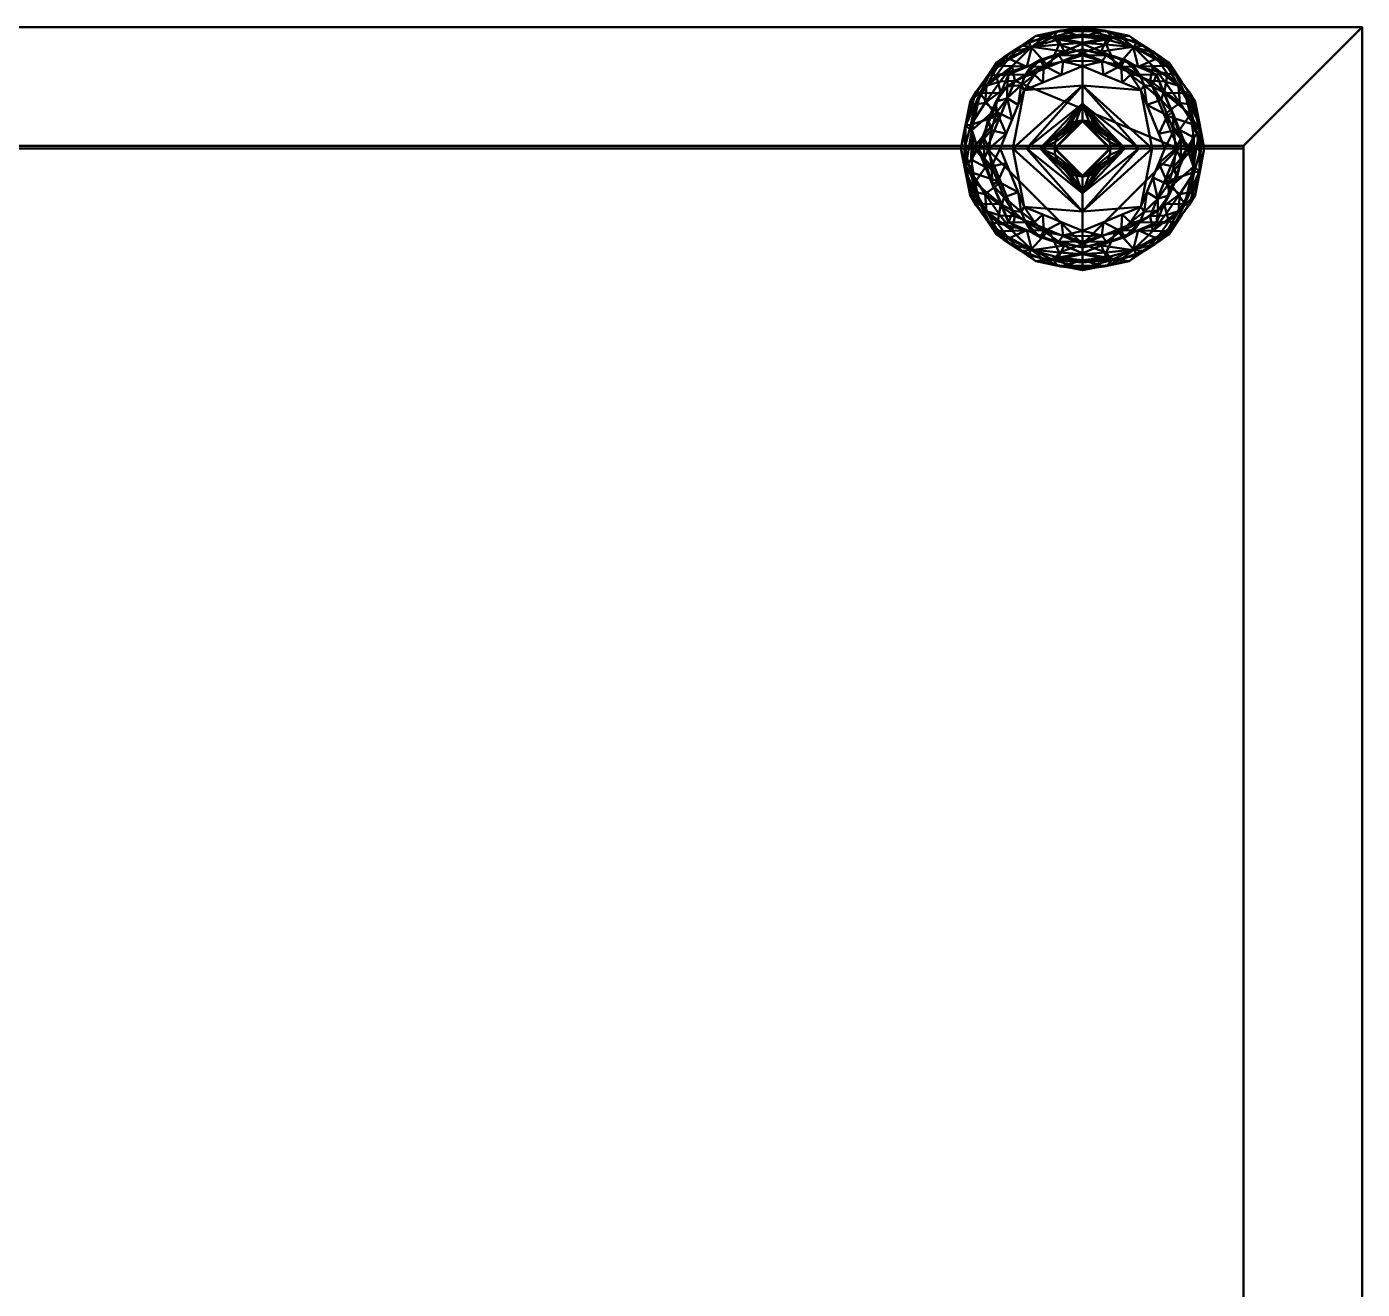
# Model space of a CAD drawing. Header units: millimetres. Extents: x -450 to 450, y -232 to 213.
# Drawn here: x 225.2 to 450, y 0 to 212.6 of the extents above; entities that cross this region are included whole.
import ezdxf

# ---------------------------------------------------------------- set-up
doc = ezdxf.new("R2010")
doc.units = ezdxf.units.MM
doc.layers.add('I-FURN', color=7, linetype='Continuous', lineweight=50)

msp = doc.modelspace()

# ---------------------------------------------------------------- meshes
at = {"layer": 'I-FURN', "color": 250, "true_color": 0x1d1d1d}
mesh = msp.add_polyface(dxfattribs=at)
corners = [(450, 212.5, 40), (-450, 212.5, 40), (-450, -197.5, 40), (450, -197.5, 40)]
mesh.append_faces([[corners[k] for k in face] for face in [(2, 3, 0, 1)]], dxfattribs={"color": 250})
mesh = msp.add_polyface(dxfattribs=at)
corners = [(450, 212.5, 20), (450, -197.5, 20), (-450, -197.5, 20), (-450, 212.5, 20)]
mesh.append_faces([[corners[k] for k in face] for face in [(2, 3, 0, 1)]], dxfattribs={"color": 250})
mesh = msp.add_polyface(dxfattribs=at)
corners = [(-450, 212.5, 40), (450, 212.5, 40), (450, 212.5, 20), (-450, 212.5, 20)]
mesh.append_faces([[corners[k] for k in face] for face in [(0, 1, 2, 3)]], dxfattribs={"color": 250})
at = {"layer": 'I-FURN', "color": 17, "true_color": 0x674734}
mesh = msp.add_polyface(dxfattribs=at)
corners = [(450, 212.5, 2005), (-450, 212.5, 2005), (-450, -212.5, 2005), (450, -212.5, 2005)]
mesh.append_faces([[corners[k] for k in face] for face in [(2, 3, 0, 1)]], dxfattribs={"color": 17})
mesh = msp.add_polyface(dxfattribs=at)
corners = [(450, 212.5, 1980), (450, -212.5, 1980), (-450, -212.5, 1980), (-450, 212.5, 1980)]
mesh.append_faces([[corners[k] for k in face] for face in [(2, 3, 0, 1)]], dxfattribs={"color": 17})
mesh = msp.add_polyface(dxfattribs=at)
corners = [(-450, 212.5, 2005), (450, 212.5, 2005), (450, 212.5, 1980), (-450, 212.5, 1980)]
mesh.append_faces([[corners[k] for k in face] for face in [(0, 1, 2, 3)]], dxfattribs={"color": 17})
at = {"layer": 'I-FURN', "color": 250, "true_color": 0x1d1d1d}
mesh = msp.add_polyface(dxfattribs=at)
corners = [(450, 212.5, 1980), (0, 212.5, 1980), (0, 192.5, 1980), (430, 192.5, 1980), (430, -197.5, 1980), (450, -197.5, 1980)]
mesh.append_faces([[corners[k] for k in face] for face in [(1, 2, 3, 0)]], dxfattribs={"vtx2": -1, "color": 250})
mesh.append_faces([[corners[k] for k in face] for face in [(3, 4, 5, 0)]], dxfattribs={"vtx3": -1, "color": 250})
mesh = msp.add_polyface(dxfattribs=at)
corners = [(450, 212.5, 40), (450, -197.5, 40), (430, -197.5, 40), (430, 192.5, 40), (0, 192.5, 40), (0, 212.5, 40)]
mesh.append_faces([[corners[k] for k in face] for face in [(1, 2, 3, 0)]], dxfattribs={"vtx2": -1, "color": 250})
mesh.append_faces([[corners[k] for k in face] for face in [(3, 4, 5, 0)]], dxfattribs={"vtx3": -1, "color": 250})
mesh = msp.add_polyface(dxfattribs=at)
corners = [(0, 212.5, 1980), (450, 212.5, 1980), (450, 212.5, 40), (0, 212.5, 40)]
mesh.append_faces([[corners[k] for k in face] for face in [(3, 0, 1, 2)]], dxfattribs={"color": 250})
at = {"layer": 'I-FURN', "color": 250, "true_color": 0x191919}
mesh = msp.add_polyface(dxfattribs=at)
corners = [(402.91, 209.7, 8.53), (402.91, 210.87, 7.88), (402.91, 211.79, 6.92), (402.91, 212.38, 5.72), (402.91, 212.58, 4.4), (395.06, 211.02, 4.4), (388.41, 206.58, 4.4), (383.97, 199.93, 4.4), (382.41, 192.08, 4.4), (383.97, 184.24, 4.4), (388.41, 177.58, 4.4), (395.06, 173.14, 4.4), (402.91, 171.58, 4.4), (402.91, 171.78, 5.72), (402.91, 172.37, 6.92), (402.91, 173.29, 7.88), (402.91, 174.46, 8.53), (390.45, 179.62, 8.53), (385.29, 192.08, 8.53), (390.45, 204.54, 8.53), (396.68, 207.12, 8.53), (396.68, 177.04, 8.53), (396.52, 210.85, 6.74), (396.52, 173.31, 6.74), (398.62, 211.73, 4.4), (398.62, 172.43, 4.4), (399.26, 211.93, 6.03), (399.26, 172.23, 6.03), (390.43, 207.22, 7.04), (390.43, 176.94, 7.04), (398.87, 210.43, 7.88), (394.39, 209.22, 7.59), (398.87, 173.73, 7.88), (394.39, 174.94, 7.59), (385.68, 201.4, 7.08), (385.68, 182.76, 7.08), (392.69, 209.34, 6.33), (392.69, 174.83, 6.33), (389.63, 207.42, 5.75), (386.19, 203.25, 4.4), (387.26, 204.57, 6.39), (391.74, 208.8, 4.4), (388.38, 204.35, 7.69), (389.63, 176.74, 5.75), (386.19, 180.91, 4.4), (387.26, 179.59, 6.39), (391.74, 175.36, 4.4), (388.62, 179.52, 7.69), (393.56, 178.33, 8.53), (385.03, 201.69, 5.72), (383.21, 195.92, 6.29), (383.28, 189.17, 6.71), (385.03, 182.47, 5.72), (383.19, 188.16, 4.4), (383.94, 185.6, 6.35), (387.87, 198.31, 8.53), (389.16, 201.43, 8.53), (387.87, 185.85, 8.53), (384.76, 186.34, 7.68), (389.16, 182.73, 8.53), (384.16, 190.25, 7.84), (384.25, 195.17, 7.78), (386.58, 188.96, 8.53), (399.79, 208.41, 8.53), (399.79, 175.75, 8.53), (393.56, 205.83, 8.53), (383.19, 196, 4.4), (386.58, 195.2, 8.53)]
mesh.append_faces([[corners[k] for k in face] for face in [(15, 27, 14), (3, 26, 2), (2, 26, 1), (1, 30, 0), (5, 26, 24), (17, 47, 48), (9, 54, 53), (41, 36, 5), (10, 45, 44), (44, 52, 9), (56, 34, 55)]], dxfattribs={"vtx0": -1, "vtx1": -1, "color": 250})
mesh.append_faces([[corners[k] for k in face] for face in [(22, 26, 5), (33, 23, 32), (22, 30, 1), (42, 28, 40), (3, 24, 26), (36, 38, 28), (25, 13, 27), (28, 31, 36), (22, 1, 26), (28, 38, 40), (31, 30, 22), (50, 34, 49), (11, 27, 23), (47, 45, 29), (42, 65, 28), (23, 33, 37), (43, 29, 45), (15, 23, 27), (22, 36, 31), (43, 46, 37), (32, 23, 15), (31, 63, 30), (35, 45, 47), (33, 29, 37), (33, 32, 64), (29, 48, 47), (7, 50, 49), (61, 50, 51), (51, 50, 8), (22, 5, 36), (36, 41, 38), (43, 37, 29), (11, 23, 37), (58, 51, 54), (34, 42, 40), (6, 40, 38), (34, 40, 49), (44, 45, 52), (52, 45, 35), (43, 45, 10), (33, 48, 29), (58, 60, 51), (39, 49, 40), (54, 9, 52), (61, 51, 60), (35, 58, 54), (34, 56, 42), (54, 52, 35), (53, 54, 51), (61, 34, 50), (35, 47, 59), (58, 62, 60), (58, 35, 59), (60, 18, 61), (34, 61, 55), (65, 31, 28)]], dxfattribs={"vtx0": -1, "vtx1": -1, "vtx2": -1, "color": 250})
mesh.append_faces([[corners[k] for k in face] for face in [(40, 6, 39), (27, 13, 14), (32, 15, 16), (32, 16, 64), (49, 39, 7), (43, 10, 46), (51, 8, 53), (47, 17, 59)]], dxfattribs={"vtx0": -1, "vtx2": -1, "color": 250})
mesh.append_faces([[corners[k] for k in face] for face in [(31, 65, 20, 63), (33, 64, 21, 48), (58, 59, 57, 62), (50, 7, 66, 8), (61, 18, 67, 55)]], dxfattribs={"vtx0": -1, "vtx3": -1, "color": 250})
mesh.append_faces([[corners[k] for k in face] for face in [(11, 25, 27), (41, 6, 38), (19, 65, 42), (46, 11, 37), (56, 19, 42), (62, 18, 60), (63, 0, 30)]], dxfattribs={"vtx1": -1, "vtx2": -1, "color": 250})
mesh.append_faces([[corners[k] for k in face] for face in [(3, 4, 24), (25, 12, 13)]], dxfattribs={"vtx2": -1, "color": 250})
mesh = msp.add_polyface(dxfattribs=at)
corners = [(402.91, 212.58, 4.4), (402.91, 212.25, 2.72), (402.91, 211.29, 1.29), (402.91, 209.86, 0.33), (402.91, 208.18), (391.53, 203.46), (386.81, 192.08), (391.53, 180.7), (402.91, 175.98), (402.91, 174.3, 0.33), (402.91, 172.87, 1.29), (402.91, 171.92, 2.72), (402.91, 171.58, 4.4), (395.06, 173.14, 4.4), (388.41, 177.58, 4.4), (383.97, 184.24, 4.4), (382.41, 192.08, 4.4), (383.97, 199.93, 4.4), (388.41, 206.58, 4.4), (395.06, 211.02, 4.4), (394.27, 209.11, 1.18), (394.27, 175.05, 1.18), (398.62, 211.73, 4.4), (398.62, 172.43, 4.4), (398.1, 210.87, 1.49), (398.1, 173.29, 1.49), (384.12, 196.08, 1.29), (384.12, 188.08, 1.29), (386.74, 202.63, 1.39), (386.74, 181.53, 1.39), (398.96, 209.57, 0.4), (397.22, 205.82), (398.96, 174.59, 0.4), (397.22, 178.34), (391.06, 205.93, 0.55), (388.67, 205.98, 2.18), (391.74, 208.8, 4.4), (393.79, 210.08, 2.74), (386.19, 203.25, 4.4), (390.76, 208.21, 2.79), (391.06, 178.23, 0.55), (388.67, 178.18, 2.18), (391.74, 175.36, 4.4), (393.79, 174.08, 2.74), (386.19, 180.91, 4.4), (390.76, 175.95, 2.79), (389.17, 197.77), (389.17, 186.39), (383.19, 196, 4.4), (383.19, 188.16, 4.4), (383.02, 192.08, 2.16), (384.63, 192.31, 0.58), (389.04, 203.38, 0.38), (386.52, 199.76, 0.48), (384.82, 199.47, 1.66), (389.04, 180.78, 0.38), (386.52, 184.41, 0.48), (384.82, 184.7, 1.66)]
mesh.append_faces([[corners[k] for k in face] for face in [(4, 30, 3), (17, 54, 48), (22, 24, 19), (13, 25, 23), (48, 50, 16), (33, 40, 7), (19, 37, 36), (38, 28, 17), (14, 45, 42), (6, 51, 46), (16, 50, 49), (49, 57, 15)]], dxfattribs={"vtx0": -1, "vtx1": -1, "color": 250})
mesh.append_faces([[corners[k] for k in face] for face in [(28, 34, 52), (30, 24, 3), (35, 34, 28), (41, 44, 29), (25, 21, 32), (24, 22, 1), (31, 20, 30), (45, 21, 43), (51, 47, 27), (52, 53, 28), (20, 24, 30), (57, 49, 27), (28, 38, 35), (21, 33, 32), (45, 43, 42), (23, 25, 11), (41, 29, 40), (51, 50, 26), (9, 25, 32), (51, 27, 50), (24, 20, 37), (7, 55, 56), (35, 20, 34), (28, 53, 54), (29, 55, 40), (20, 31, 34), (20, 39, 37), (36, 37, 39), (24, 37, 19), (39, 20, 35), (18, 39, 35), (33, 21, 40), (21, 41, 40), (43, 25, 13), (41, 45, 14), (25, 43, 21), (21, 45, 41), (5, 53, 52), (50, 48, 26), (27, 56, 57), (49, 50, 27), (46, 51, 26), (34, 5, 52), (46, 26, 53), (54, 53, 26), (48, 54, 26), (17, 28, 54), (55, 29, 56), (7, 40, 55), (57, 56, 29), (27, 47, 56), (29, 15, 57)]], dxfattribs={"vtx0": -1, "vtx1": -1, "vtx2": -1, "color": 250})
mesh.append_faces([[corners[k] for k in face] for face in [(24, 1, 2), (24, 2, 3), (25, 9, 10), (56, 47, 7), (32, 8, 9), (25, 10, 11), (30, 4, 31), (34, 31, 5), (43, 13, 42), (41, 14, 44), (51, 6, 47), (53, 5, 46)]], dxfattribs={"vtx0": -1, "vtx2": -1, "color": 250})
mesh.append_faces([[corners[k] for k in face] for face in [(0, 1, 22)]], dxfattribs={"vtx1": -1, "color": 250})
mesh.append_faces([[corners[k] for k in face] for face in [(18, 36, 39), (33, 8, 32), (38, 18, 35), (44, 15, 29)]], dxfattribs={"vtx1": -1, "vtx2": -1, "color": 250})
mesh.append_faces([[corners[k] for k in face] for face in [(11, 12, 23)]], dxfattribs={"vtx2": -1, "color": 250})
mesh = msp.add_polyface(dxfattribs=at)
corners = [(402.91, 175.98), (414.29, 180.7), (419.01, 192.08), (414.29, 203.46), (402.91, 208.18), (402.91, 209.86, 0.33), (402.91, 211.29, 1.29), (402.91, 212.25, 2.72), (402.91, 212.58, 4.4), (410.75, 211.02, 4.4), (417.41, 206.58, 4.4), (421.85, 199.93, 4.4), (423.41, 192.08, 4.4), (421.85, 184.24, 4.4), (417.41, 177.58, 4.4), (410.75, 173.14, 4.4), (402.91, 171.58, 4.4), (402.91, 171.92, 2.72), (402.91, 172.87, 1.29), (402.91, 174.3, 0.33), (411.55, 175.05, 1.18), (411.55, 209.11, 1.18), (407.2, 172.43, 4.4), (407.2, 211.73, 4.4), (407.72, 173.29, 1.49), (407.72, 210.87, 1.49), (421.7, 188.08, 1.29), (421.7, 196.08, 1.29), (419.08, 181.53, 1.39), (419.08, 202.63, 1.39), (406.86, 174.59, 0.4), (408.6, 178.34), (406.86, 209.57, 0.4), (408.6, 205.82), (414.76, 178.23, 0.55), (417.15, 178.18, 2.18), (414.08, 175.36, 4.4), (412.03, 174.08, 2.74), (419.63, 180.91, 4.4), (415.06, 175.95, 2.79), (414.76, 205.93, 0.55), (417.15, 205.98, 2.18), (414.08, 208.8, 4.4), (412.03, 210.08, 2.74), (419.63, 203.25, 4.4), (415.06, 208.21, 2.79), (416.65, 186.39), (416.65, 197.77), (422.63, 188.16, 4.4), (422.63, 196, 4.4), (422.8, 192.08, 2.16), (421.19, 191.86, 0.58), (416.78, 180.78, 0.38), (419.3, 184.41, 0.48), (421, 184.7, 1.66), (416.78, 203.38, 0.38), (419.3, 199.76, 0.48), (421, 199.47, 1.66)]
mesh.append_faces([[corners[k] for k in face] for face in [(22, 24, 15), (48, 50, 12), (0, 30, 19), (3, 56, 47), (33, 40, 3), (15, 37, 36), (38, 28, 13), (10, 45, 42), (2, 51, 46), (12, 50, 49), (49, 57, 11)]], dxfattribs={"vtx0": -1, "vtx1": -1, "color": 250})
mesh.append_faces([[corners[k] for k in face] for face in [(41, 44, 29), (25, 21, 32), (45, 43, 42), (19, 30, 24), (35, 34, 28), (50, 51, 27), (24, 22, 17), (20, 24, 30), (41, 29, 40), (24, 20, 37), (51, 47, 27), (52, 34, 1), (21, 33, 32), (25, 7, 23), (55, 56, 3), (27, 49, 50), (28, 38, 35), (31, 20, 30), (57, 49, 27), (32, 5, 25), (45, 21, 43), (52, 53, 28), (35, 20, 34), (54, 28, 53), (29, 55, 40), (20, 31, 34), (20, 39, 37), (36, 37, 39), (24, 37, 15), (39, 20, 35), (14, 39, 35), (33, 21, 40), (21, 41, 40), (43, 25, 9), (41, 45, 10), (25, 43, 21), (21, 45, 41), (1, 53, 52), (50, 48, 26), (27, 56, 57), (51, 50, 26), (46, 51, 26), (28, 34, 52), (46, 26, 53), (54, 53, 26), (48, 54, 26), (13, 28, 54), (55, 29, 56), (3, 40, 55), (57, 56, 29), (27, 47, 56), (29, 11, 57)]], dxfattribs={"vtx0": -1, "vtx1": -1, "vtx2": -1, "color": 250})
mesh.append_faces([[corners[k] for k in face] for face in [(24, 17, 18), (25, 6, 7), (54, 48, 13), (24, 18, 19), (25, 23, 9), (30, 0, 31), (34, 31, 1), (43, 9, 42), (41, 10, 44), (51, 2, 47), (53, 1, 46)]], dxfattribs={"vtx0": -1, "vtx2": -1, "color": 250})
mesh.append_faces([[corners[k] for k in face] for face in [(5, 6, 25), (4, 5, 32), (14, 36, 39), (33, 4, 32), (38, 14, 35), (44, 11, 29)]], dxfattribs={"vtx1": -1, "vtx2": -1, "color": 250})
mesh.append_faces([[corners[k] for k in face] for face in [(7, 8, 23), (22, 16, 17)]], dxfattribs={"vtx2": -1, "color": 250})
mesh = msp.add_polyface(dxfattribs=at)
corners = [(402.91, 171.58, 4.4), (410.75, 173.14, 4.4), (417.41, 177.58, 4.4), (421.85, 184.24, 4.4), (423.41, 192.08, 4.4), (421.85, 199.93, 4.4), (417.41, 206.58, 4.4), (410.75, 211.02, 4.4), (402.91, 212.58, 4.4), (402.91, 212.38, 5.72), (402.91, 211.79, 6.92), (402.91, 210.87, 7.88), (402.91, 209.7, 8.53), (415.37, 204.54, 8.53), (420.53, 192.08, 8.53), (415.37, 179.62, 8.53), (402.91, 174.46, 8.53), (402.91, 173.29, 7.88), (402.91, 172.37, 6.92), (402.91, 171.78, 5.72), (409.14, 177.04, 8.53), (409.14, 207.12, 8.53), (409.3, 173.31, 6.74), (409.3, 210.85, 6.74), (407.2, 172.43, 4.4), (407.2, 211.73, 4.4), (406.56, 172.23, 6.03), (406.56, 211.93, 6.03), (415.39, 176.94, 7.04), (415.39, 207.22, 7.04), (406.95, 173.73, 7.88), (411.42, 174.94, 7.59), (406.95, 210.43, 7.88), (411.42, 209.22, 7.59), (420.14, 182.76, 7.08), (420.14, 201.4, 7.08), (413.13, 174.83, 6.33), (413.13, 209.34, 6.33), (416.18, 176.74, 5.75), (419.63, 180.91, 4.4), (418.56, 179.59, 6.39), (414.08, 175.36, 4.4), (417.44, 179.81, 7.69), (416.18, 207.42, 5.75), (419.63, 203.25, 4.4), (418.56, 204.57, 6.39), (414.08, 208.8, 4.4), (417.2, 204.64, 7.69), (412.26, 205.83, 8.53), (420.79, 182.47, 5.72), (422.61, 188.24, 6.29), (422.54, 194.99, 6.71), (420.79, 201.69, 5.72), (422.63, 196, 4.4), (421.87, 198.56, 6.35), (417.95, 185.85, 8.53), (416.66, 182.73, 8.53), (417.95, 198.31, 8.53), (421.06, 197.82, 7.68), (416.66, 201.43, 8.53), (421.66, 193.91, 7.84), (421.57, 188.99, 7.78), (419.24, 195.2, 8.53), (406.03, 175.75, 8.53), (406.03, 208.41, 8.53), (412.26, 178.33, 8.53), (422.63, 188.16, 4.4), (419.24, 188.96, 8.53)]
mesh.append_faces([[corners[k] for k in face] for face in [(17, 30, 16), (11, 27, 10), (1, 26, 24), (19, 26, 18), (5, 54, 53), (41, 36, 1), (6, 45, 44), (44, 52, 5), (56, 34, 55)]], dxfattribs={"vtx0": -1, "vtx1": -1, "color": 250})
mesh.append_faces([[corners[k] for k in face] for face in [(7, 27, 23), (22, 26, 1), (19, 24, 26), (31, 30, 22), (28, 31, 36), (28, 40, 42), (28, 38, 40), (50, 34, 49), (25, 9, 27), (29, 45, 43), (37, 23, 33), (22, 30, 17), (33, 23, 32), (29, 47, 45), (36, 38, 28), (22, 17, 26), (27, 11, 23), (11, 32, 23), (31, 63, 30), (22, 36, 31), (43, 46, 37), (42, 65, 28), (35, 45, 47), (33, 29, 37), (33, 32, 64), (29, 48, 47), (3, 50, 49), (61, 50, 51), (51, 50, 4), (22, 1, 36), (36, 41, 38), (43, 37, 29), (7, 23, 37), (58, 51, 54), (34, 42, 40), (2, 40, 38), (34, 40, 49), (44, 45, 52), (52, 45, 35), (43, 45, 6), (33, 48, 29), (58, 60, 51), (39, 49, 40), (54, 5, 52), (61, 51, 60), (35, 58, 54), (34, 56, 42), (54, 52, 35), (53, 54, 51), (61, 34, 50), (35, 47, 59), (58, 62, 60), (58, 35, 59), (60, 14, 61), (34, 61, 55), (65, 31, 28)]], dxfattribs={"vtx0": -1, "vtx1": -1, "vtx2": -1, "color": 250})
mesh.append_faces([[corners[k] for k in face] for face in [(32, 11, 12), (27, 9, 10), (47, 48, 13), (27, 7, 25), (32, 12, 64), (49, 39, 3), (43, 6, 46), (51, 4, 53), (47, 13, 59)]], dxfattribs={"vtx0": -1, "vtx2": -1, "color": 250})
mesh.append_faces([[corners[k] for k in face] for face in [(31, 65, 20, 63), (33, 64, 21, 48), (58, 59, 57, 62), (50, 3, 66, 4), (61, 14, 67, 55)]], dxfattribs={"vtx0": -1, "vtx3": -1, "color": 250})
mesh.append_faces([[corners[k] for k in face] for face in [(2, 39, 40), (17, 18, 26), (41, 2, 38), (15, 65, 42), (46, 7, 37), (56, 15, 42), (62, 14, 60), (63, 16, 30)]], dxfattribs={"vtx1": -1, "vtx2": -1, "color": 250})
mesh.append_faces([[corners[k] for k in face] for face in [(19, 0, 24), (25, 8, 9)]], dxfattribs={"vtx2": -1, "color": 250})
at = {"layer": 'I-FURN', "color": 250, "true_color": 0x1d1d1d}
mesh = msp.add_polyface(dxfattribs=at)
corners = [(450, 212.5, 40), (450, -197.5, 40), (450, -197.5, 20), (450, 212.5, 20)]
mesh.append_faces([[corners[k] for k in face] for face in [(0, 1, 2, 3)]], dxfattribs={"color": 250})
mesh = msp.add_polyface(dxfattribs=at)
corners = [(450, 212.5, 1980), (450, -197.5, 1980), (450, -197.5, 40), (450, 212.5, 40)]
mesh.append_faces([[corners[k] for k in face] for face in [(3, 0, 1, 2)]], dxfattribs={"color": 250})
at = {"layer": 'I-FURN', "color": 17, "true_color": 0x674734}
mesh = msp.add_polyface(dxfattribs=at)
corners = [(450, 212.5, 2005), (450, -212.5, 2005), (450, -212.5, 1980), (450, 212.5, 1980)]
mesh.append_faces([[corners[k] for k in face] for face in [(0, 1, 2, 3)]], dxfattribs={"color": 17})
at = {"layer": 'I-FURN', "color": 250, "true_color": 0x191919}
mesh = msp.add_polyface(dxfattribs=at)
corners = [(389.05, 192.08, 10.38), (393.11, 201.88, 10.38), (402.91, 205.94, 10.38), (402.91, 206.85, 9.85), (402.91, 207.78, 9.36), (402.91, 208.73, 8.92), (402.91, 209.7, 8.53), (390.45, 204.54, 8.53), (385.29, 192.08, 8.53), (390.45, 179.62, 8.53), (402.91, 174.46, 8.53), (402.91, 175.43, 8.92), (402.91, 176.38, 9.36), (402.91, 177.31, 9.85), (402.91, 178.22, 10.38), (393.11, 182.28, 10.38), (399.39, 204.49, 10.38), (399.39, 179.67, 10.38), (398.43, 207.85, 8.53), (398.43, 176.31, 8.53), (398.92, 207.75, 9.13), (398.92, 176.41, 9.13), (394.44, 206.2, 8.53), (393.29, 204.48, 9.36), (391.08, 196.98, 10.38), (387.87, 198.31, 8.53), (394.44, 177.96, 8.53), (393.29, 179.68, 9.36), (391.08, 187.18, 10.38), (387.87, 185.85, 8.53), (387.52, 195.14, 9.36), (387.56, 189.03, 9.38), (389.7, 183.9, 9.44), (390.22, 200.56, 9.58), (399.64, 206.7, 9.73), (396.25, 203.18, 10.38), (396.42, 206.07, 9.49), (395.77, 207.03, 8.95), (394.81, 204.47, 9.83), (392.56, 202.74, 9.8), (399.64, 177.46, 9.73), (396.25, 180.98, 10.38), (396.42, 178.09, 9.49), (395.77, 177.13, 8.95), (394.81, 179.69, 9.83), (392.56, 181.42, 9.8), (391.18, 181.57, 9.33), (389.16, 182.73, 8.53), (389.3, 182.66, 8.96), (387.75, 185.97, 9.05), (386.58, 188.96, 8.53), (386.37, 190.45, 8.93), (386.34, 193.78, 8.91), (387.04, 197.03, 8.93), (389.16, 201.43, 8.53), (390.21, 202.5, 9.01), (388.49, 198.17, 9.38), (386.58, 195.2, 8.53), (387.21, 192.08, 9.36), (388.34, 199.96, 8.95), (388.63, 186.5, 9.54), (390.06, 194.53, 10.38), (390.06, 189.63, 10.38), (392.09, 184.73, 10.38), (392.09, 199.43, 10.38)]
mesh.append_faces([[corners[k] for k in face] for face in [(16, 36, 35), (12, 21, 11), (22, 37, 18), (35, 38, 1), (13, 40, 12), (63, 45, 15), (64, 33, 24)]], dxfattribs={"vtx0": -1, "vtx1": -1, "color": 250})
mesh.append_faces([[corners[k] for k in face] for face in [(40, 42, 21), (18, 20, 5), (27, 43, 42), (34, 20, 36), (20, 18, 37), (39, 38, 23), (52, 58, 30), (20, 37, 36), (44, 15, 45), (31, 0, 58), (21, 19, 11), (40, 21, 12), (23, 55, 39), (49, 31, 51), (48, 32, 49), (32, 60, 49), (50, 49, 51), (32, 46, 45), (52, 30, 53), (36, 23, 38), (20, 34, 4), (16, 34, 36), (39, 1, 38), (22, 23, 37), (36, 37, 23), (38, 35, 36), (33, 64, 39), (33, 39, 55), (21, 42, 43), (17, 42, 40), (27, 42, 44), (21, 43, 19), (26, 43, 27), (45, 27, 44), (44, 42, 41), (27, 45, 46), (63, 32, 45), (46, 9, 27), (60, 31, 49), (32, 48, 46), (46, 48, 9), (49, 29, 48), (8, 51, 52), (51, 31, 58), (52, 53, 57), (53, 30, 56), (55, 59, 33), (7, 55, 23), (59, 56, 33), (59, 53, 56), (33, 56, 24), (51, 58, 52), (30, 61, 56), (53, 59, 25), (59, 55, 54), (30, 58, 61), (31, 60, 62), (32, 63, 60)]], dxfattribs={"vtx0": -1, "vtx1": -1, "vtx2": -1, "color": 250})
mesh.append_faces([[corners[k] for k in face] for face in [(27, 9, 26), (34, 16, 2), (34, 2, 3), (58, 0, 61), (43, 26, 19), (42, 17, 41), (23, 22, 7), (59, 54, 25), (56, 61, 24), (44, 41, 15), (51, 8, 50), (55, 7, 54)]], dxfattribs={"vtx0": -1, "vtx2": -1, "color": 250})
mesh.append_faces([[corners[k] for k in face] for face in [(6, 18, 5)]], dxfattribs={"vtx1": -1, "color": 250})
mesh.append_faces([[corners[k] for k in face] for face in [(4, 5, 20), (3, 4, 34), (14, 17, 40), (13, 14, 40), (64, 1, 39), (47, 9, 48, 29), (28, 62, 60, 63), (50, 29, 49), (25, 57, 53), (57, 8, 52), (62, 0, 31)]], dxfattribs={"vtx1": -1, "vtx2": -1, "color": 250})
mesh.append_faces([[corners[k] for k in face] for face in [(19, 10, 11)]], dxfattribs={"vtx2": -1, "color": 250})
mesh = msp.add_polyface(dxfattribs=at)
corners = [(402.91, 209.7, 8.53), (402.91, 208.73, 8.92), (402.91, 207.78, 9.36), (402.91, 206.85, 9.85), (402.91, 205.94, 10.38), (412.71, 201.88, 10.38), (416.77, 192.08, 10.38), (412.71, 182.28, 10.38), (402.91, 178.22, 10.38), (402.91, 177.31, 9.85), (402.91, 176.38, 9.36), (402.91, 175.43, 8.92), (402.91, 174.46, 8.53), (415.37, 179.62, 8.53), (420.53, 192.08, 8.53), (415.37, 204.54, 8.53), (406.43, 179.67, 10.38), (406.43, 204.49, 10.38), (407.39, 176.31, 8.53), (407.39, 207.85, 8.53), (406.9, 176.41, 9.13), (406.9, 207.75, 9.13), (411.38, 177.96, 8.53), (412.53, 179.68, 9.36), (414.74, 187.18, 10.38), (417.95, 185.85, 8.53), (411.38, 206.2, 8.53), (412.53, 204.48, 9.36), (414.74, 196.98, 10.38), (417.95, 198.31, 8.53), (418.3, 189.02, 9.36), (418.26, 195.13, 9.38), (416.12, 200.26, 9.44), (415.6, 183.6, 9.58), (406.18, 177.46, 9.73), (409.57, 180.98, 10.38), (409.4, 178.09, 9.49), (410.05, 177.13, 8.95), (411, 179.69, 9.83), (413.26, 181.42, 9.8), (406.18, 206.7, 9.73), (409.57, 203.18, 10.38), (409.4, 206.07, 9.49), (410.05, 207.03, 8.95), (411, 204.47, 9.83), (413.26, 202.74, 9.8), (414.64, 202.59, 9.33), (416.66, 201.43, 8.53), (416.52, 201.5, 8.96), (418.06, 198.19, 9.05), (419.24, 195.2, 8.53), (419.45, 193.71, 8.93), (419.48, 190.38, 8.91), (418.78, 187.13, 8.93), (416.66, 182.73, 8.53), (415.61, 181.66, 9.01), (417.33, 186, 9.38), (419.24, 188.96, 8.53), (418.6, 192.08, 9.36), (417.48, 184.2, 8.95), (417.19, 197.66, 9.54), (415.76, 189.63, 10.38), (415.76, 194.53, 10.38), (413.73, 199.43, 10.38), (413.73, 184.73, 10.38)]
mesh.append_faces([[corners[k] for k in face] for face in [(16, 36, 35), (2, 21, 1), (22, 37, 18), (35, 38, 7), (3, 40, 2), (63, 45, 5), (64, 33, 24)]], dxfattribs={"vtx0": -1, "vtx1": -1, "color": 250})
mesh.append_faces([[corners[k] for k in face] for face in [(40, 42, 21), (52, 58, 30), (20, 37, 36), (37, 20, 18), (27, 43, 42), (23, 39, 38), (40, 21, 2), (31, 6, 58), (21, 19, 1), (18, 20, 11), (49, 31, 51), (23, 55, 39), (44, 5, 45), (34, 20, 36), (48, 32, 49), (32, 60, 49), (50, 49, 51), (32, 46, 45), (52, 30, 53), (36, 23, 38), (20, 34, 10), (16, 34, 36), (39, 7, 38), (22, 23, 37), (36, 37, 23), (38, 35, 36), (33, 64, 39), (33, 39, 55), (21, 42, 43), (17, 42, 40), (27, 42, 44), (21, 43, 19), (26, 43, 27), (45, 27, 44), (44, 42, 41), (27, 45, 46), (63, 32, 45), (46, 15, 27), (60, 31, 49), (32, 48, 46), (46, 48, 15), (49, 29, 48), (14, 51, 52), (51, 31, 58), (52, 53, 57), (53, 30, 56), (55, 59, 33), (13, 55, 23), (59, 56, 33), (59, 53, 56), (33, 56, 24), (51, 58, 52), (30, 61, 56), (53, 59, 25), (59, 55, 54), (30, 58, 61), (31, 60, 62), (32, 63, 60)]], dxfattribs={"vtx0": -1, "vtx1": -1, "vtx2": -1, "color": 250})
mesh.append_faces([[corners[k] for k in face] for face in [(34, 16, 8), (27, 15, 26), (40, 3, 4), (43, 26, 19), (23, 22, 13), (34, 8, 9), (58, 6, 61), (42, 17, 41), (59, 54, 25), (56, 61, 24), (44, 41, 5), (51, 14, 50), (55, 13, 54)]], dxfattribs={"vtx0": -1, "vtx2": -1, "color": 250})
mesh.append_faces([[corners[k] for k in face] for face in [(12, 18, 11)]], dxfattribs={"vtx1": -1, "color": 250})
mesh.append_faces([[corners[k] for k in face] for face in [(4, 17, 40), (10, 11, 20), (9, 10, 34), (64, 7, 39), (47, 15, 48, 29), (28, 62, 60, 63), (50, 29, 49), (25, 57, 53), (57, 14, 52), (62, 6, 31)]], dxfattribs={"vtx1": -1, "vtx2": -1, "color": 250})
mesh.append_faces([[corners[k] for k in face] for face in [(19, 0, 1)]], dxfattribs={"vtx2": -1, "color": 250})
mesh = msp.add_polyface(dxfattribs=at)
corners = [(402.91, 175.98), (391.53, 180.7), (386.81, 192.08), (391.53, 203.46), (402.91, 208.18), (414.29, 203.46), (419.01, 192.08), (414.29, 180.7)]
mesh.append_faces([[corners[k] for k in face] for face in [(6, 3, 4, 5), (0, 6, 7)]], dxfattribs={"vtx0": -1, "color": 250})
mesh.append_faces([[corners[k] for k in face] for face in [(1, 2, 0)]], dxfattribs={"vtx1": -1, "color": 250})
mesh.append_faces([[corners[k] for k in face] for face in [(2, 3, 6, 0)]], dxfattribs={"vtx1": -1, "vtx2": -1, "vtx3": -1, "color": 250})
mesh = msp.add_polyface(dxfattribs=at)
corners = [(407.61, 192.08, 13.97), (410.02, 192.08, 13.41), (412.36, 192.08, 12.62), (414.62, 192.08, 11.61), (416.77, 192.08, 10.38), (412.71, 201.88, 10.38), (402.91, 205.94, 10.38), (393.11, 201.88, 10.38), (389.05, 192.08, 10.38), (391.2, 192.08, 11.61), (393.46, 192.08, 12.62), (395.8, 192.08, 13.41), (398.21, 192.08, 13.97), (398.33, 193.13, 13.97), (398.68, 194.12, 13.97), (399.23, 195.01, 13.97), (399.98, 195.75, 13.97), (400.87, 196.31, 13.97), (401.86, 196.66, 13.97), (402.91, 196.78, 13.97), (403.95, 196.66, 13.97), (404.95, 196.32, 13.97), (405.84, 195.76, 13.97), (406.58, 195.01, 13.97), (407.14, 194.12, 13.97), (407.49, 193.13, 13.97), (402.91, 202.68, 12.14), (402.91, 199.6, 13.29)]
mesh.append_faces([[corners[k] for k in face] for face in [(5, 3, 4), (9, 7, 8)]], dxfattribs={"vtx0": -1, "color": 250})
mesh.append_faces([[corners[k] for k in face] for face in [(20, 27, 19), (3, 26, 2), (6, 26, 5), (22, 27, 21), (24, 1, 23), (18, 27, 17), (17, 27, 16), (2, 27, 1), (14, 11, 13), (16, 11, 15), (7, 26, 6)]], dxfattribs={"vtx0": -1, "vtx1": -1, "color": 250})
mesh.append_faces([[corners[k] for k in face] for face in [(26, 27, 2), (22, 1, 27), (26, 7, 9), (11, 16, 27), (10, 27, 26), (3, 5, 26)]], dxfattribs={"vtx0": -1, "vtx1": -1, "vtx2": -1, "color": 250})
mesh.append_faces([[corners[k] for k in face] for face in [(27, 18, 19), (27, 10, 11)]], dxfattribs={"vtx0": -1, "vtx2": -1, "color": 250})
mesh.append_faces([[corners[k] for k in face] for face in [(12, 13, 11)]], dxfattribs={"vtx1": -1, "color": 250})
mesh.append_faces([[corners[k] for k in face] for face in [(20, 21, 27), (24, 25, 1), (22, 23, 1), (9, 10, 26), (14, 15, 11)]], dxfattribs={"vtx1": -1, "vtx2": -1, "color": 250})
mesh.append_faces([[corners[k] for k in face] for face in [(25, 0, 1)]], dxfattribs={"vtx2": -1, "color": 250})
mesh = msp.add_polyface(dxfattribs=at)
corners = [(402.91, 187.38, 13.97), (402.91, 187.38, 15.48), (402.91, 187.38, 16.99), (402.91, 187.38, 18.49), (402.91, 187.38, 20), (398.21, 192.08, 20), (402.91, 196.78, 20), (402.91, 196.78, 18.49), (402.91, 196.78, 16.99), (402.91, 196.78, 15.48), (402.91, 196.78, 13.97), (401.86, 196.66, 13.97), (400.87, 196.31, 13.97), (399.98, 195.75, 13.97), (399.23, 195.01, 13.97), (398.68, 194.12, 13.97), (398.33, 193.13, 13.97), (398.21, 192.08, 13.97), (398.33, 191.03, 13.97), (398.68, 190.04, 13.97), (399.24, 189.15, 13.97), (399.98, 188.41, 13.97), (400.87, 187.85, 13.97), (401.86, 187.5, 13.97)]
mesh.append_faces([[corners[k] for k in face] for face in [(2, 19, 1), (16, 8, 15)]], dxfattribs={"vtx0": -1, "vtx1": -1, "color": 250})
mesh.append_faces([[corners[k] for k in face] for face in [(2, 5, 17), (8, 17, 5)]], dxfattribs={"vtx0": -1, "vtx1": -1, "vtx2": -1, "color": 250})
mesh.append_faces([[corners[k] for k in face] for face in [(2, 17, 18), (1, 21, 22), (1, 19, 20), (2, 18, 19), (15, 8, 9), (9, 13, 14), (9, 11, 12)]], dxfattribs={"vtx0": -1, "vtx2": -1, "color": 250})
mesh.append_faces([[corners[k] for k in face] for face in [(0, 1, 23)]], dxfattribs={"vtx1": -1, "color": 250})
mesh.append_faces([[corners[k] for k in face] for face in [(22, 23, 1), (20, 21, 1), (16, 17, 8), (14, 15, 9), (12, 13, 9)]], dxfattribs={"vtx1": -1, "vtx2": -1, "color": 250})
mesh.append_faces([[corners[k] for k in face] for face in [(3, 4, 5, 2), (9, 10, 11)]], dxfattribs={"vtx2": -1, "color": 250})
mesh.append_faces([[corners[k] for k in face] for face in [(5, 6, 7, 8)]], dxfattribs={"vtx3": -1, "color": 250})
mesh = msp.add_polyface(dxfattribs=at)
corners = [(402.91, 187.48, 20), (402.91, 187.48, 23.75), (402.91, 187.48, 27.5), (402.91, 187.48, 31.25), (402.91, 187.48, 35), (398.31, 192.08, 35), (402.91, 196.68, 35), (402.91, 196.68, 31.25), (402.91, 196.68, 27.5), (402.91, 196.68, 23.75), (402.91, 196.68, 20), (398.31, 192.08, 20)]
mesh.append_faces([[corners[k] for k in face] for face in [(7, 5, 6)]], dxfattribs={"vtx0": -1, "color": 250})
mesh.append_faces([[corners[k] for k in face] for face in [(11, 2, 5), (8, 11, 5, 7)]], dxfattribs={"vtx0": -1, "vtx1": -1, "vtx2": -1, "color": 250})
mesh.append_faces([[corners[k] for k in face] for face in [(1, 2, 11, 0)]], dxfattribs={"vtx1": -1, "color": 250})
mesh.append_faces([[corners[k] for k in face] for face in [(3, 4, 5, 2), (9, 10, 11, 8)]], dxfattribs={"vtx2": -1, "color": 250})
mesh = msp.add_polyface(dxfattribs=at)
corners = [(402.91, 187.48, 35), (407.51, 192.08, 35), (402.91, 196.68, 35), (398.31, 192.08, 35)]
mesh.append_faces([[corners[k] for k in face] for face in [(2, 3, 0, 1)]], dxfattribs={"color": 250})
mesh = msp.add_polyface(dxfattribs=at)
corners = [(402.91, 196.78, 20), (407.61, 192.08, 20), (402.91, 187.38, 20), (402.91, 187.38, 18.49), (402.91, 187.38, 16.99), (402.91, 187.38, 15.48), (402.91, 187.38, 13.97), (403.96, 187.5, 13.97), (404.95, 187.85, 13.97), (405.84, 188.41, 13.97), (406.58, 189.15, 13.97), (407.14, 190.04, 13.97), (407.49, 191.04, 13.97), (407.61, 192.08, 13.97), (407.49, 193.13, 13.97), (407.14, 194.12, 13.97), (406.58, 195.01, 13.97), (405.84, 195.76, 13.97), (404.95, 196.32, 13.97), (403.95, 196.66, 13.97), (402.91, 196.78, 13.97), (402.91, 196.78, 15.48), (402.91, 196.78, 16.99), (402.91, 196.78, 18.49)]
mesh.append_faces([[corners[k] for k in face] for face in [(21, 19, 20), (7, 5, 6)]], dxfattribs={"vtx0": -1, "color": 250})
mesh.append_faces([[corners[k] for k in face] for face in [(15, 22, 14), (5, 11, 4)]], dxfattribs={"vtx0": -1, "vtx1": -1, "color": 250})
mesh.append_faces([[corners[k] for k in face] for face in [(13, 22, 1), (4, 13, 1)]], dxfattribs={"vtx0": -1, "vtx1": -1, "vtx2": -1, "color": 250})
mesh.append_faces([[corners[k] for k in face] for face in [(15, 21, 22), (21, 18, 19), (21, 16, 17), (21, 15, 16), (4, 11, 12), (5, 10, 11), (5, 8, 9), (5, 7, 8)]], dxfattribs={"vtx0": -1, "vtx2": -1, "color": 250})
mesh.append_faces([[corners[k] for k in face] for face in [(3, 4, 1, 2)]], dxfattribs={"vtx1": -1, "color": 250})
mesh.append_faces([[corners[k] for k in face] for face in [(13, 14, 22), (17, 18, 21), (12, 13, 4), (9, 10, 5)]], dxfattribs={"vtx1": -1, "vtx2": -1, "color": 250})
mesh.append_faces([[corners[k] for k in face] for face in [(23, 0, 1, 22)]], dxfattribs={"vtx2": -1, "color": 250})
mesh = msp.add_polyface(dxfattribs=at)
corners = [(402.91, 196.68, 35), (407.51, 192.08, 35), (402.91, 187.48, 35), (402.91, 187.48, 31.25), (402.91, 187.48, 27.5), (402.91, 187.48, 23.75), (402.91, 187.48, 20), (407.51, 192.08, 20), (402.91, 196.68, 20), (402.91, 196.68, 23.75), (402.91, 196.68, 27.5), (402.91, 196.68, 31.25)]
mesh.append_faces([[corners[k] for k in face] for face in [(7, 1, 4)]], dxfattribs={"vtx0": -1, "vtx1": -1, "vtx2": -1, "color": 250})
mesh.append_faces([[corners[k] for k in face] for face in [(10, 11, 1, 7)]], dxfattribs={"vtx1": -1, "vtx2": -1, "vtx3": -1, "color": 250})
mesh.append_faces([[corners[k] for k in face] for face in [(11, 0, 1), (5, 6, 7, 4)]], dxfattribs={"vtx2": -1, "color": 250})
mesh.append_faces([[corners[k] for k in face] for face in [(7, 8, 9, 10), (1, 2, 3, 4)]], dxfattribs={"vtx3": -1, "color": 250})
at = {"layer": 'I-FURN', "color": 250, "true_color": 0x1d1d1d}
mesh = msp.add_polyface(dxfattribs=at)
corners = [(430, 192.08, 530.02), (-430, 192.08, 530.02), (-430, -197.5, 530.02), (430, -197.5, 530.02)]
mesh.append_faces([[corners[k] for k in face] for face in [(2, 3, 0, 1)]], dxfattribs={"color": 250})
mesh = msp.add_polyface(dxfattribs=at)
corners = [(430, 192.08, 510.02), (430, -197.5, 510.02), (-430, -197.5, 510.02), (-430, 192.08, 510.02)]
mesh.append_faces([[corners[k] for k in face] for face in [(1, 2, 3, 0)]], dxfattribs={"color": 250})
mesh = msp.add_polyface(dxfattribs=at)
corners = [(-430, 192.08, 530.02), (430, 192.08, 530.02), (430, 192.08, 510.02), (-430, 192.08, 510.02)]
mesh.append_faces([[corners[k] for k in face] for face in [(0, 1, 2, 3)]], dxfattribs={"color": 250})
mesh = msp.add_polyface(dxfattribs=at)
corners = [(430, 192.08, 1020.02), (-430, 192.08, 1020.02), (-430, -197.5, 1020.02), (430, -197.5, 1020.02)]
mesh.append_faces([[corners[k] for k in face] for face in [(2, 3, 0, 1)]], dxfattribs={"color": 250})
mesh = msp.add_polyface(dxfattribs=at)
corners = [(430, 192.08, 1000.02), (430, -197.5, 1000.02), (-430, -197.5, 1000.02), (-430, 192.08, 1000.02)]
mesh.append_faces([[corners[k] for k in face] for face in [(1, 2, 3, 0)]], dxfattribs={"color": 250})
mesh = msp.add_polyface(dxfattribs=at)
corners = [(-430, 192.08, 1020.02), (430, 192.08, 1020.02), (430, 192.08, 1000.02), (-430, 192.08, 1000.02)]
mesh.append_faces([[corners[k] for k in face] for face in [(0, 1, 2, 3)]], dxfattribs={"color": 250})
mesh = msp.add_polyface(dxfattribs=at)
corners = [(430, 192.08, 1510.33), (-430, 192.08, 1510.33), (-430, -197.5, 1510.33), (430, -197.5, 1510.33)]
mesh.append_faces([[corners[k] for k in face] for face in [(2, 3, 0, 1)]], dxfattribs={"color": 250})
mesh = msp.add_polyface(dxfattribs=at)
corners = [(430, 192.08, 1490.33), (430, -197.5, 1490.33), (-430, -197.5, 1490.33), (-430, 192.08, 1490.33)]
mesh.append_faces([[corners[k] for k in face] for face in [(1, 2, 3, 0)]], dxfattribs={"color": 250})
mesh = msp.add_polyface(dxfattribs=at)
corners = [(-430, 192.08, 1510.33), (430, 192.08, 1510.33), (430, 192.08, 1490.33), (-430, 192.08, 1490.33)]
mesh.append_faces([[corners[k] for k in face] for face in [(0, 1, 2, 3)]], dxfattribs={"color": 250})
mesh = msp.add_polyface(dxfattribs=at)
corners = [(430, 192.5, 1980), (0, 192.5, 1980), (0, 192.5, 40), (430, 192.5, 40)]
mesh.append_faces([[corners[k] for k in face] for face in [(0, 1, 2, 3)]], dxfattribs={"color": 250})
at = {"layer": 'I-FURN', "color": 250, "true_color": 0x191919}
mesh = msp.add_polyface(dxfattribs=at)
corners = [(416.77, 192.08, 10.38), (414.62, 192.08, 11.61), (412.36, 192.08, 12.62), (410.02, 192.08, 13.41), (407.61, 192.08, 13.97), (407.49, 191.04, 13.97), (407.14, 190.04, 13.97), (406.58, 189.15, 13.97), (405.84, 188.41, 13.97), (404.95, 187.85, 13.97), (403.96, 187.5, 13.97), (402.91, 187.38, 13.97), (401.86, 187.5, 13.97), (400.87, 187.85, 13.97), (399.98, 188.41, 13.97), (399.24, 189.15, 13.97), (398.68, 190.04, 13.97), (398.33, 191.03, 13.97), (398.21, 192.08, 13.97), (395.8, 192.08, 13.41), (393.46, 192.08, 12.62), (391.2, 192.08, 11.61), (389.05, 192.08, 10.38), (393.11, 182.28, 10.38), (402.91, 178.22, 10.38), (412.71, 182.28, 10.38), (402.91, 181.48, 12.14), (402.91, 184.56, 13.29)]
mesh.append_faces([[corners[k] for k in face] for face in [(23, 21, 22), (1, 25, 0)]], dxfattribs={"vtx0": -1, "color": 250})
mesh.append_faces([[corners[k] for k in face] for face in [(21, 26, 20), (24, 26, 23), (20, 27, 19), (14, 27, 13), (2, 26, 1), (16, 19, 15), (12, 27, 11), (10, 27, 9), (9, 27, 8), (6, 3, 5), (8, 3, 7)]], dxfattribs={"vtx0": -1, "vtx1": -1, "color": 250})
mesh.append_faces([[corners[k] for k in face] for face in [(27, 20, 26), (26, 21, 23), (2, 27, 26), (19, 27, 14), (3, 8, 27), (25, 1, 26)]], dxfattribs={"vtx0": -1, "vtx1": -1, "vtx2": -1, "color": 250})
mesh.append_faces([[corners[k] for k in face] for face in [(27, 2, 3), (27, 10, 11)]], dxfattribs={"vtx0": -1, "vtx2": -1, "color": 250})
mesh.append_faces([[corners[k] for k in face] for face in [(4, 5, 3)]], dxfattribs={"vtx1": -1, "color": 250})
mesh.append_faces([[corners[k] for k in face] for face in [(12, 13, 27), (16, 17, 19), (14, 15, 19), (24, 25, 26), (6, 7, 3)]], dxfattribs={"vtx1": -1, "vtx2": -1, "color": 250})
mesh.append_faces([[corners[k] for k in face] for face in [(17, 18, 19)]], dxfattribs={"vtx2": -1, "color": 250})
at = {"layer": 'I-FURN', "color": 250, "true_color": 0x1d1d1d}
mesh = msp.add_polyface(dxfattribs=at)
corners = [(430, -197.5, 1980), (430, 192.5, 1980), (430, 192.5, 40), (430, -197.5, 40)]
mesh.append_faces([[corners[k] for k in face] for face in [(0, 1, 2, 3)]], dxfattribs={"color": 250})
mesh = msp.add_polyface(dxfattribs=at)
corners = [(430, 192.08, 530.02), (430, -197.5, 530.02), (430, -197.5, 510.02), (430, 192.08, 510.02)]
mesh.append_faces([[corners[k] for k in face] for face in [(0, 1, 2, 3)]], dxfattribs={"color": 250})
mesh = msp.add_polyface(dxfattribs=at)
corners = [(430, 192.08, 1020.02), (430, -197.5, 1020.02), (430, -197.5, 1000.02), (430, 192.08, 1000.02)]
mesh.append_faces([[corners[k] for k in face] for face in [(0, 1, 2, 3)]], dxfattribs={"color": 250})
mesh = msp.add_polyface(dxfattribs=at)
corners = [(430, 192.08, 1510.33), (430, -197.5, 1510.33), (430, -197.5, 1490.33), (430, 192.08, 1490.33)]
mesh.append_faces([[corners[k] for k in face] for face in [(0, 1, 2, 3)]], dxfattribs={"color": 250})

doc.saveas('drawing.dxf')
